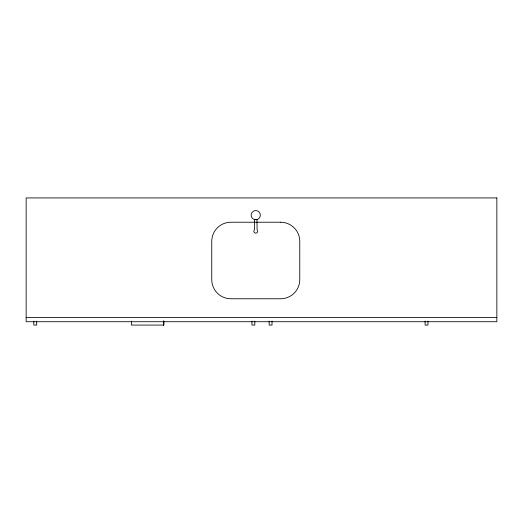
<?xml version="1.0" encoding="UTF-8"?>
<svg xmlns="http://www.w3.org/2000/svg" width="523" height="523" viewBox="0 0 523 523"><rect width="100%" height="100%" fill="white"/><g stroke="black" fill="none" stroke-linecap="round" stroke-linejoin="round"><path stroke-width="0.78" d="M26.15 317.513L496.85 317.513M427.964 321.089L427.964 325.071L425.094 325.071L425.094 321.089M272.025 321.089L272.025 325.071L269.155 325.071L269.155 321.089M254.806 321.089L254.806 325.071L251.936 325.071L251.936 321.089M163.849 321.089L163.849 325.071L131.391 325.071L131.391 321.089M163.679 321.089L163.679 325.071M163.392 321.089L163.392 325.071M36.675 321.089L36.675 325.071L33.805 325.071L33.805 321.089M254.57 219.582L254.407 229.865A1.915 1.915 0 0 0 254.407 232.572A1.915 1.915 0 0 0 257.113 232.572A1.915 1.915 0 0 0 257.113 229.865L256.95 219.582A4.589 4.589 0 0 0 259.519 212.515A4.589 4.589 0 0 0 252.001 212.515A4.589 4.589 0 0 0 254.57 219.582L256.95 219.582L254.57 219.582M496.85 197.929L26.15 197.929L26.15 321.723L496.85 321.723L496.85 197.929M280.635 222.229L230.885 222.229A19.135 19.135 0 0 0 211.75 241.365L211.75 279.628A19.135 19.135 0 0 0 230.885 298.764L280.635 298.764A19.135 19.135 0 0 0 299.771 279.628L299.771 241.365A19.135 19.135 0 0 0 280.635 222.229"/></g></svg>
